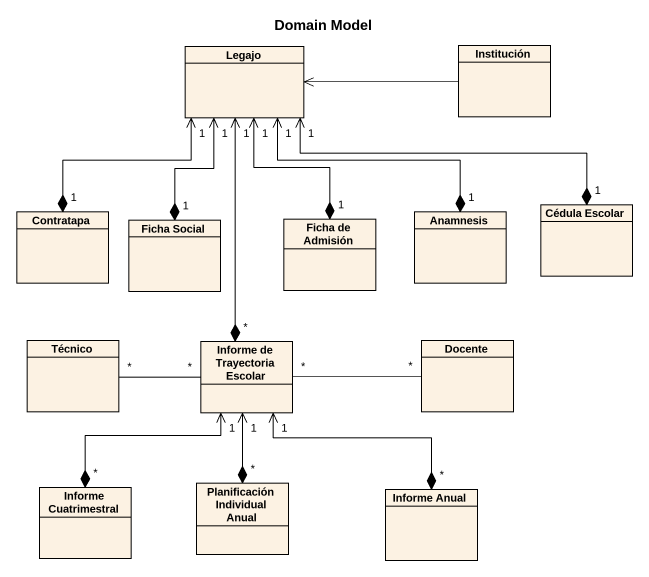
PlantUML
@startuml
title Domain Model
hide circle
hide empty members
class Legajo
class Institución
class Contratapa
class Anamnesis
class "Cédula Escolar" as Cédula_Escolar
class "Ficha Social" as Ficha_Social
class "Ficha de Admisión" as Ficha_de_Admisión
class Técnico
class "Informe de Trayectoria Escolar" as Informe_de_Trayectoria
class Docente
class "Informe Cuatrimestral" as Informe_Cuatrimestral
class "Planificación Individual Anual" as Planificación_Individual
class "Informe Anual" as Informe_Anual
Legajo <-right- Institución
Legajo "1" <--* "1" Contratapa
Legajo "1" <--* "1" Anamnesis
Legajo "1" <-right-* "1" Cédula_Escolar
Legajo "1" <--* "1" Ficha_Social
Legajo "1" <--* "1" Ficha_de_Admisión
Legajo "1" <--* "*" Informe_de_Trayectoria
Técnico "*" -right- "*" Informe_de_Trayectoria
Informe_de_Trayectoria "*" -right- "*" Docente
Informe_de_Trayectoria "1" <--* "*" Informe_Cuatrimestral
Informe_de_Trayectoria "1" <--* "*" Planificación_Individual
Informe_de_Trayectoria "1" <--* "*" Informe_Anual
@enduml
